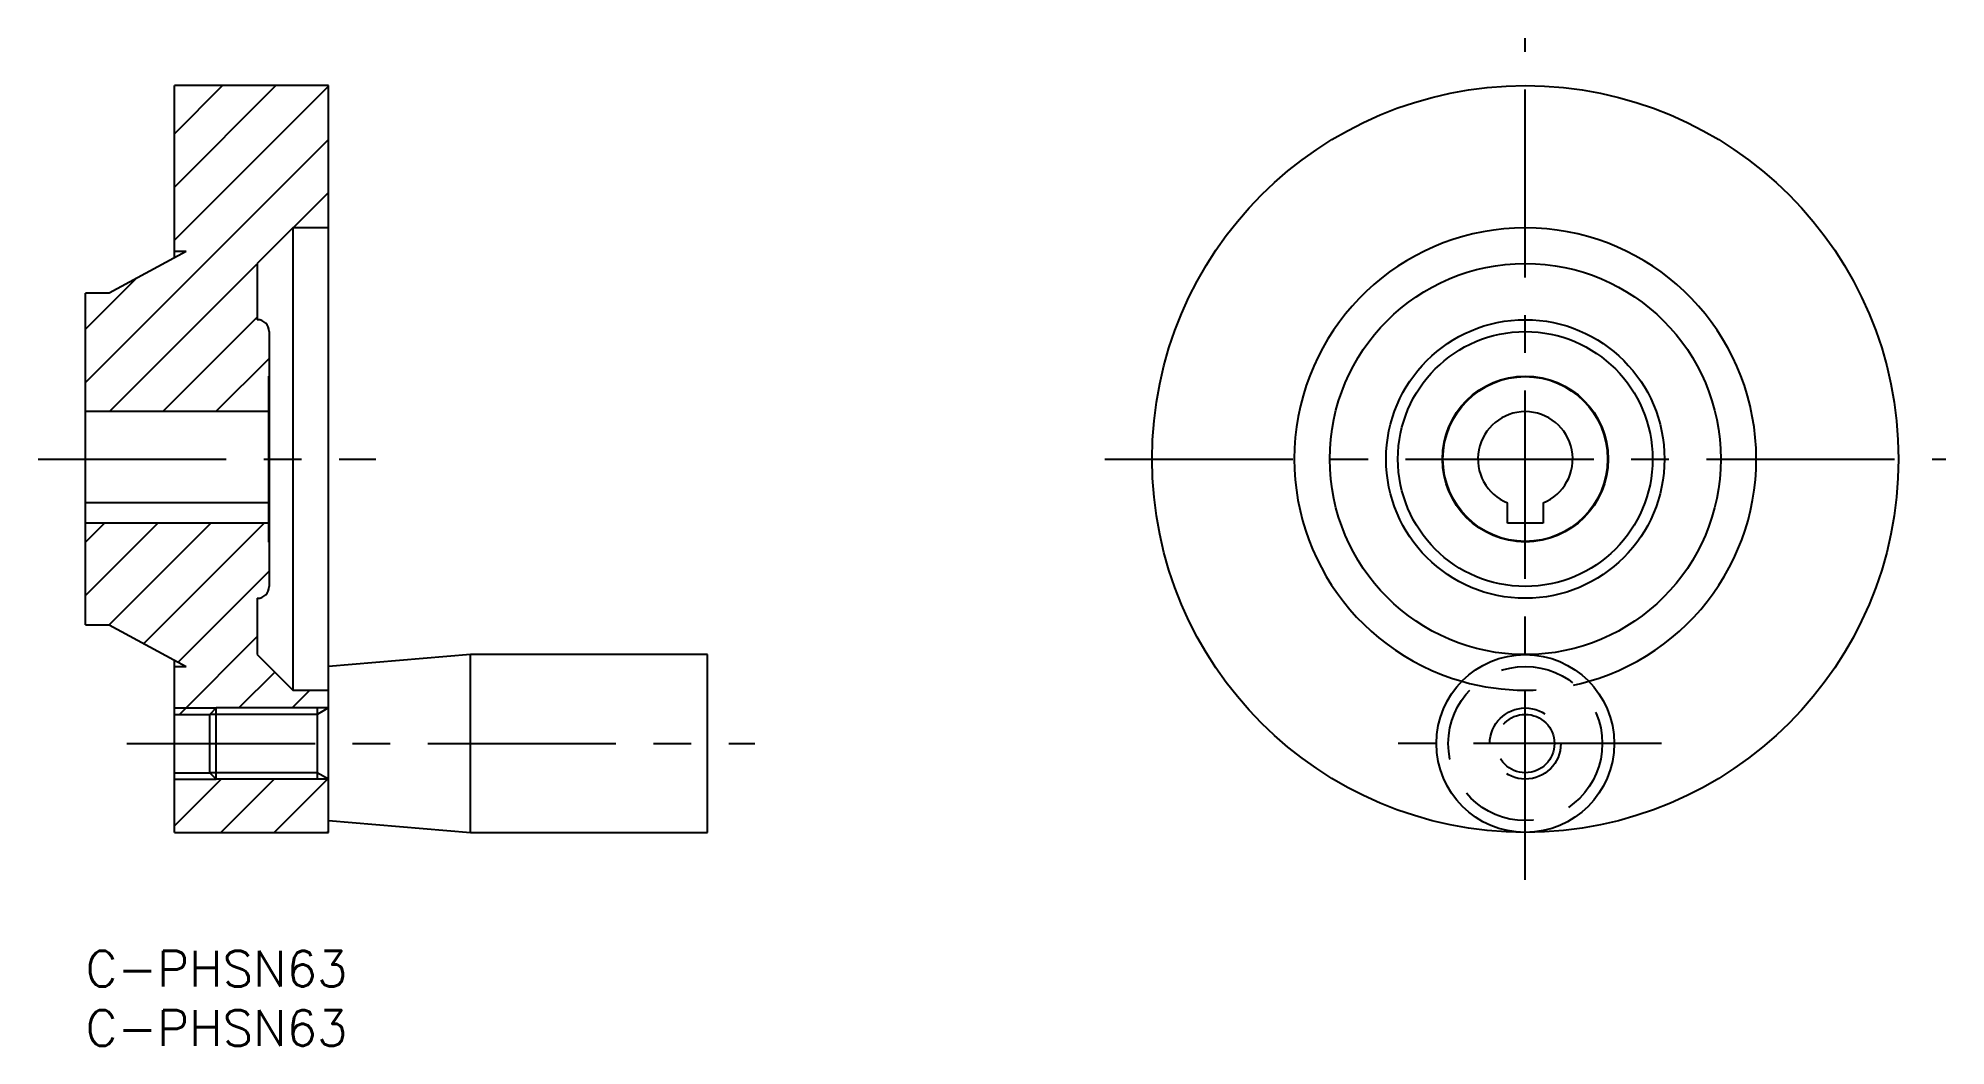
# Model space of a CAD drawing. Extents: x -4 to 157, y -8 to 77.
import ezdxf

# ---------------------------------------------------------------- set-up
doc = ezdxf.new("R2010")
doc.units = 0
doc.header["$LTSCALE"] = 0.5
doc.linetypes.add('CENTER', pattern=[50.8, 31.75, -6.35, 6.35, -6.35])
doc.linetypes.add('DASHED', pattern=[19.05, 12.7, -6.35])
for name, color, linetype in [('MSM_CENTER', 1, 'CENTER'), ('MSM_CONTINUOUS', 7, 'CONTINUOUS'), ('MSM_DASHED', 4, 'DASHED'), ('MSM_NARROW', 5, 'CONTINUOUS'), ('MSM_PART_NUMBER', 7, 'CONTINUOUS')]:
    doc.layers.add(name, color=color, linetype=linetype)
doc.styles.get("Standard").update_dxf_attribs({"font": 'txt.shx', "height": 3, "bigfont": 'bigfont.shx'})

# ---------------------------------------------------------------- blocks, each defined once
blk = doc.blocks.new('*U4')
at = {"layer": 'MSM_PART_NUMBER'}
blk.add_text('C-PHSN63', height=3, dxfattribs=at).set_placement((0, -3))
blk = doc.blocks.new('*U5')
at = {"layer": 'MSM_PART_NUMBER'}
blk.add_text('C-PHSN63', height=3, dxfattribs=at).set_placement((0, -8))

msp = doc.modelspace()

# ---------------------------------------------------------------- linework, layer by layer
at = {"layer": 'MSM_CENTER'}
for p, q in [((121.54, 6), (121.54, 77)), ((-4, 41.5), (24.5, 41.5)), ((86.04, 41.5), (157.04, 41.5)), ((3.5, 17.5), (56.5, 17.5)), ((133.04, 17.5), (110.04, 17.5))]:
    msp.add_line(p, q, dxfattribs=at)
at = {"layer": 'MSM_CONTINUOUS'}
for p, q in [((20.5, 73), (7.5, 73)), ((7.5, 58.46), (7.5, 73)), ((20.5, 10), (20.5, 73)), ((17.5, 61), (14.5, 58)), ((20.5, 61), (17.5, 61)), ((17.5, 61), (17.5, 22)), ((8.5, 59), (2, 55.5)), ((8.5, 59), (7.5, 59)), ((14.5, 58), (14.5, 53.25)), ((2, 55.5), (0, 55.5)), ((0, 27.5), (0, 55.5)), ((15.5, 52.25), (15.5, 30.75)), ((15.5, 48.5), (15.45, 48.5)), ((15.5, 48.45), (15.45, 48.5)), ((15.45, 48.5), (15.45, 34.5)), ((15.45, 45.5), (0, 45.5)), ((15.45, 37.79), (0, 37.79)), ((120.04, 36.1), (120.04, 37.79)), ((123.04, 37.79), (123.04, 36.1)), ((15.45, 36.1), (0, 36.1)), ((123.04, 36.1), (120.04, 36.1)), ((15.45, 34.5), (15.5, 34.55)), ((15.45, 34.5), (15.5, 34.5)), ((14.5, 29.75), (14.5, 25)), ((0, 27.5), (2, 27.5)), ((2, 27.5), (8.5, 24)), ((7.5, 10), (7.5, 24.54)), ((14.5, 25), (17.5, 22)), ((32.5, 25), (20.5, 24)), ((52.5, 25), (32.5, 25)), ((32.5, 10), (32.5, 25)), ((52.5, 10), (52.5, 25)), ((7.5, 24), (8.5, 24)), ((17.5, 22), (20.5, 22)), ((7.5, 19.96), (10.5, 19.96)), ((11.04, 20.5), (10.5, 19.96)), ((10.5, 15.04), (10.5, 19.96)), ((20.5, 20.5), (11.04, 20.5)), ((11.04, 14.5), (11.04, 20.5)), ((19.56, 20.5), (19.56, 14.5)), ((7.5, 15.04), (10.5, 15.04)), ((10.5, 15.04), (11.04, 14.5)), ((20.5, 14.5), (11.04, 14.5)), ((7.5, 10), (20.5, 10)), ((20.5, 11), (32.5, 10)), ((32.5, 10), (52.5, 10))]:
    msp.add_line(p, q, dxfattribs=at)
for centre, radius in [((121.54, 41.5), 31.5), ((121.54, 41.5), 16.5), ((121.54, 41.5), 11.75), ((121.54, 41.5), 10.75), ((121.54, 41.5), 7), ((121.54, 41.5), 6.95), ((121.54, 17.5), 7.5)]:
    msp.add_circle(centre, radius, dxfattribs=at)
for centre, radius, start, end in [((121.54, 41.5), 19.5, 285.9424, 254.0576), ((14.5, 52.25), 1, 0, 90), ((121.54, 41.5), 4, 292.0243, 247.9757), ((14.5, 30.75), 1, 270, 0)]:
    msp.add_arc(centre, radius, start, end, dxfattribs=at)
at = {"layer": 'MSM_DASHED'}
for radius in [6.5, 3, 2.46]:
    msp.add_circle((121.54, 17.5), radius, dxfattribs=at)
msp.add_arc((121.54, 41.5), 19.5, 254.0576, 285.9424, dxfattribs=at)
at = {"layer": 'MSM_NARROW'}
for p, q in [((7.5, 68.93), (11.57, 73)), ((7.5, 64.44), (16.06, 73)), ((7.5, 59.95), (20.5, 72.95)), ((0, 47.96), (20.5, 68.46)), ((17.53, 61), (20.5, 63.97)), ((0, 52.45), (4.27, 56.72)), ((2.03, 45.5), (14.5, 57.97)), ((6.52, 45.5), (14.5, 53.48)), ((11.01, 45.5), (15.5, 49.99)), ((0, 34.49), (1.61, 36.1)), ((0, 30), (6.1, 36.1)), ((1.99, 27.5), (10.59, 36.1)), ((4.91, 25.93), (15.08, 36.1)), ((7.83, 24.36), (15.5, 32.03)), ((7.92, 19.96), (14.5, 26.54)), ((12.95, 20.5), (15.97, 23.53)), ((17.44, 20.5), (18.94, 22)), ((7.5, 20.5), (11.04, 20.5)), ((19.56, 19.96), (10.5, 19.96)), ((20.5, 20.5), (19.56, 19.96)), ((7.5, 14.5), (11.04, 14.5)), ((7.5, 10.56), (11.44, 14.5)), ((19.56, 15.04), (10.5, 15.04)), ((11.43, 10), (15.93, 14.5)), ((15.92, 10), (20.42, 14.5)), ((20.5, 14.5), (19.56, 15.04)), ((20.41, 10), (20.5, 10.09))]:
    msp.add_line(p, q, dxfattribs=at)

# ---------------------------------------------------------------- block references
at = {"layer": 'MSM_CONTINUOUS'}
for name in ['*U4', '*U5']:
    msp.add_blockref(name, (0, 0), dxfattribs=at)

doc.saveas('drawing.dxf')
